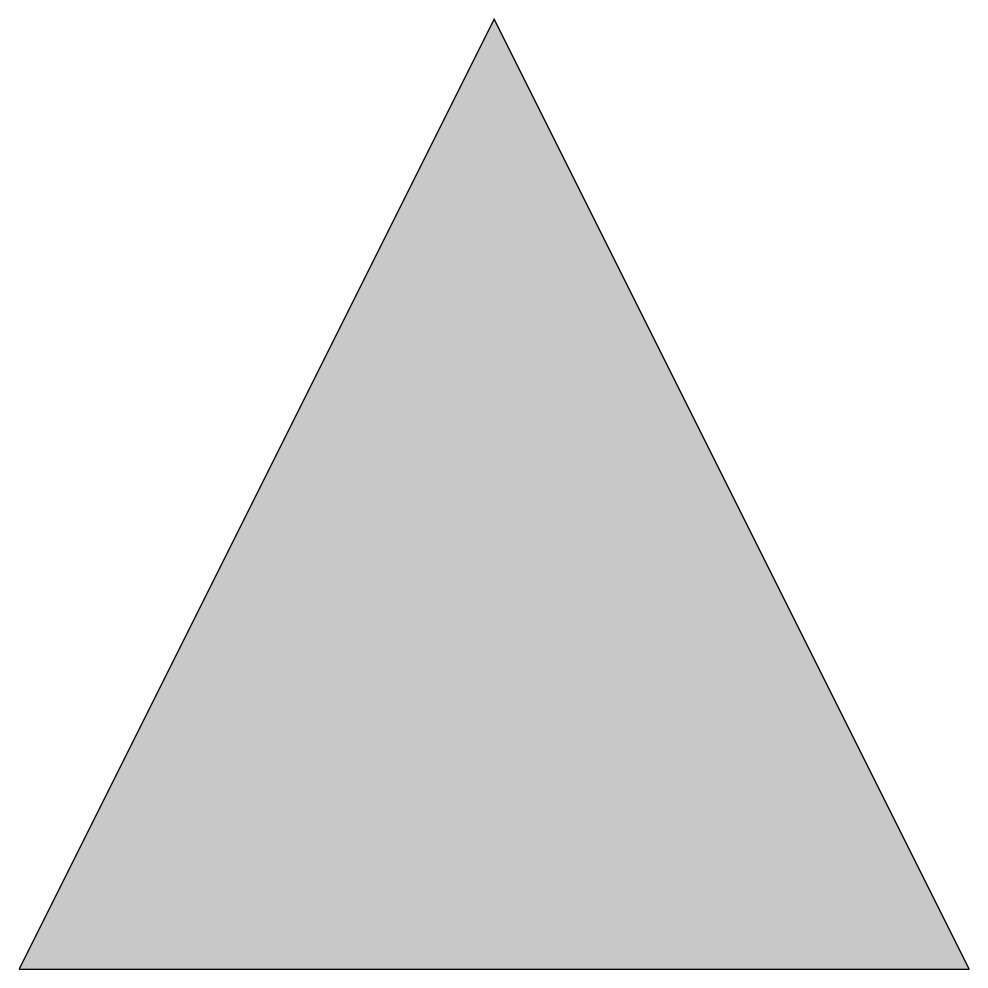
# Model space of a CAD drawing. Header units: millimetres. Extents: x -2.5 to 2.5, y 0 to 5.
import ezdxf

# ---------------------------------------------------------------- set-up
doc = ezdxf.new("R2010")
doc.units = ezdxf.units.MM
doc.header["$LTSCALE"] = 100

msp = doc.modelspace()

# ---------------------------------------------------------------- hatches: boundary and pattern name
at = {"transparency": 33554687}
msp.add_hatch(color=0, dxfattribs=at).paths.add_polyline_path([(0, 5), (-2.5, 0), (2.5, 0)])

# ---------------------------------------------------------------- linework, layer by layer
msp.add_lwpolyline([(0, 5), (-2.5, 0), (2.5, 0)], close=True)

doc.saveas('drawing.dxf')
